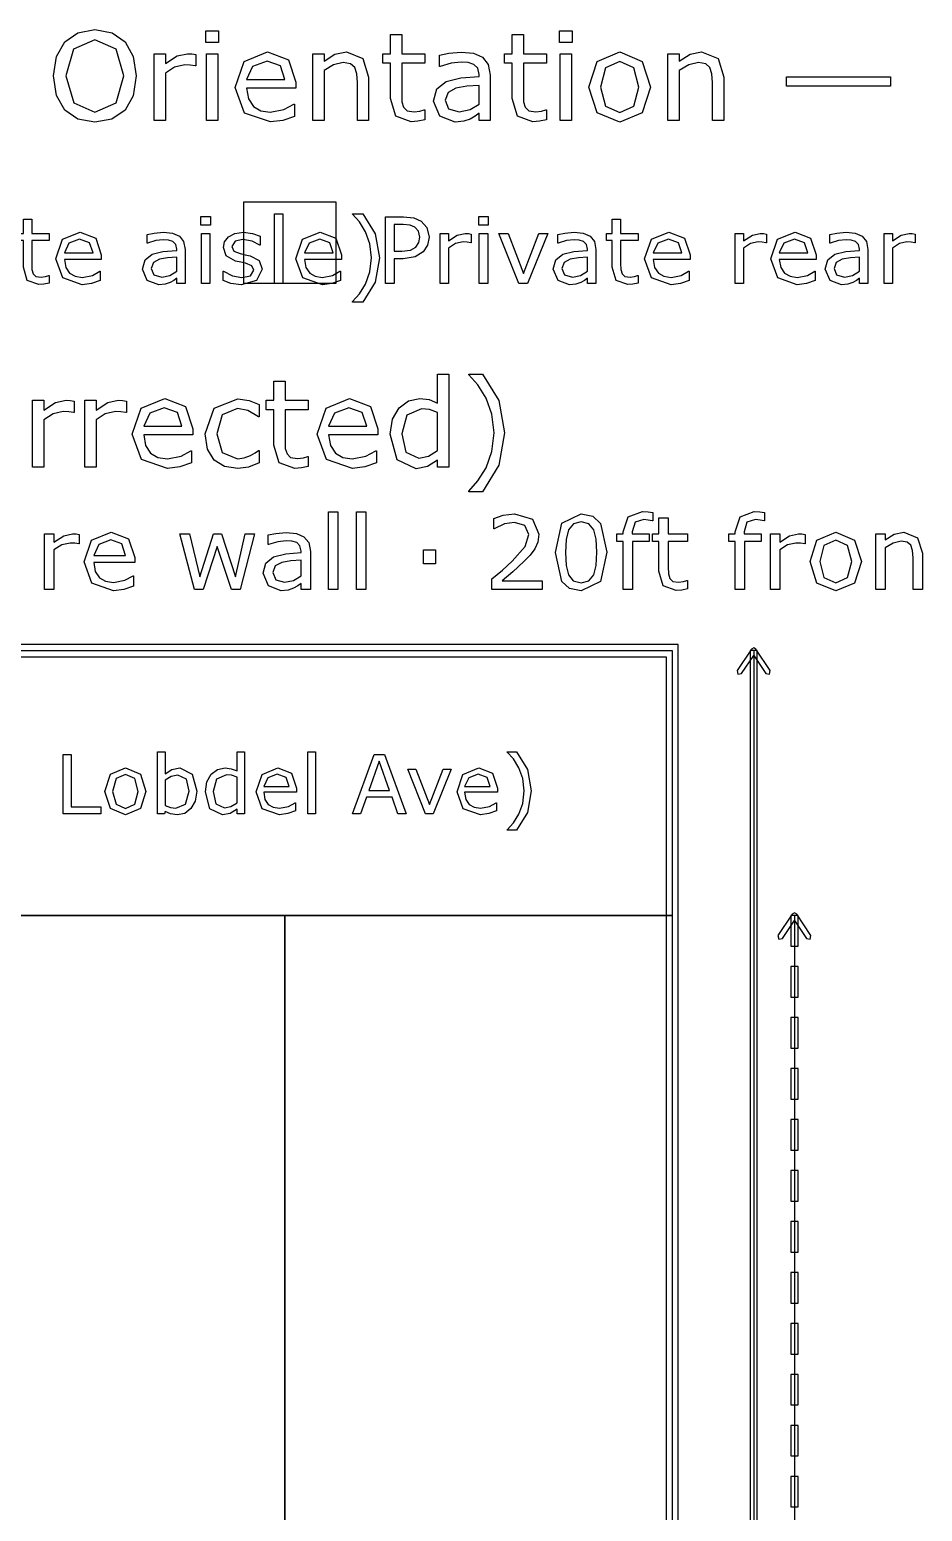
# Model space of a CAD drawing. Extents: x -17 to 192, y 167 to 459.
# Drawn here: x 47.36 to 70.52, y 420.57 to 459.03 of the extents above; entities that cross this region are included whole.
import ezdxf

# ---------------------------------------------------------------- set-up
doc = ezdxf.new("R2010")
doc.units = 0
doc.header["$MEASUREMENT"] = 0
doc.layers.add('Layer 1', color=7, linetype='Continuous')

msp = doc.modelspace()

# ---------------------------------------------------------------- linework, layer by layer
at = {"layer": 'Layer 1', "color": 7}
for points in [[(49.831263, 458.714122), (50.046753, 458.3343), (50.122717, 457.824255), (50.045202, 457.312658), (49.831263, 456.937488), (49.493298, 456.701844), (49.049915, 456.622779), (48.606532, 456.703394), (48.26857, 456.937488), (48.053078, 457.314209), (47.978664, 457.824255), (48.053078, 458.329649), (48.27012, 458.714122), (48.608083, 458.946665), (49.049915, 459.02728), (49.494849, 458.945115), (49.831263, 458.714122), (49.831263, 458.714122)], [(52.254367, 458.692417), (51.925705, 458.692417), (51.925705, 458.994724), (52.254367, 458.994724), (52.254367, 458.692417)], [(57.612173, 456.68634), (57.432339, 456.650683), (57.260256, 456.636732), (56.85718, 456.779358), (56.719205, 457.236694), (56.719205, 458.157567), (56.522319, 458.157567), (56.522319, 458.402513), (56.719205, 458.402513), (56.719205, 458.900156), (57.010659, 458.900156), (57.010659, 458.402513), (57.612173, 458.402513), (57.612173, 458.157567), (57.010659, 458.157567), (57.010659, 457.368469), (57.016851, 457.154529), (57.060258, 457.011902), (57.153278, 456.920435), (57.33621, 456.89253), (57.485038, 456.912683), (57.596661, 456.94834), (57.612165, 456.94834), (57.612173, 456.68634)], [(60.770117, 456.686341), (60.590282, 456.650684), (60.4182, 456.636733), (60.015124, 456.779359), (59.877149, 457.236695), (59.877149, 458.157567), (59.680262, 458.157567), (59.680262, 458.402513), (59.877149, 458.402513), (59.877149, 458.900156), (60.168603, 458.900156), (60.168603, 458.402513), (60.770117, 458.402513), (60.770117, 458.157567), (60.168603, 458.157567), (60.168603, 457.368469), (60.174794, 457.154529), (60.218202, 457.011902), (60.311219, 456.920435), (60.494154, 456.89253), (60.642982, 456.912683), (60.754602, 456.94834), (60.770106, 456.94834), (60.770117, 456.686341)], [(61.435191, 458.692417), (61.106529, 458.692417), (61.106529, 458.994724), (61.435191, 458.994724), (61.435191, 458.692417)], [(49.803358, 457.824255), (49.60182, 458.517235), (49.051466, 458.762181), (48.498011, 458.517235), (48.298026, 457.824255), (48.502662, 457.128174), (49.051466, 456.887879), (49.598719, 457.128174), (49.803358, 457.824255), (49.803358, 457.824255)], [(51.666808, 458.084703), (51.651303, 458.084703), (51.524179, 458.106407), (51.380002, 458.114159), (51.119555, 458.053698), (50.87771, 457.900219), (50.87771, 456.670838), (50.586253, 456.670838), (50.586253, 458.402513), (50.87771, 458.402513), (50.87771, 458.146715), (51.183116, 458.343602), (51.454416, 458.402513), (51.564488, 458.397862), (51.666808, 458.38391), (51.666808, 458.084703)], [(52.235764, 456.670838), (51.94431, 456.670838), (51.94431, 458.402513), (52.235764, 458.402513), (52.235764, 456.670838)], [(54.261994, 457.506445), (52.986106, 457.506445), (53.034165, 457.227393), (53.165938, 457.033606), (53.356625, 456.921985), (53.601571, 456.884778), (53.956586, 456.954541), (54.212385, 457.094067), (54.227889, 457.094067), (54.227889, 456.776258), (53.927135, 456.672388), (53.604675, 456.63053), (52.931848, 456.863074), (52.690001, 457.526599), (52.920995, 458.200975), (53.531811, 458.450572), (54.071312, 458.245934), (54.261997, 457.664574), (54.261994, 457.506445)], [(56.151799, 456.670838), (55.860345, 456.670838), (55.860345, 457.656823), (55.846402, 457.880065), (55.795231, 458.044396), (55.683612, 458.140514), (55.494475, 458.17307), (55.244877, 458.114159), (54.995283, 457.963781), (54.995283, 456.670838), (54.703826, 456.670838), (54.703826, 458.402513), (54.995283, 458.402513), (54.995283, 458.210277), (55.277434, 458.38701), (55.576641, 458.450572), (56.004522, 458.28159), (56.151799, 457.794799), (56.151799, 456.670838)], [(59.309743, 456.670838), (59.019837, 456.670838), (59.019837, 456.855323), (58.914419, 456.780909), (58.787295, 456.706495), (58.619861, 456.647584), (58.39817, 456.622779), (58.001295, 456.777808), (57.838516, 457.173132), (57.922233, 457.490942), (58.164077, 457.683178), (58.543897, 457.777746), (59.019837, 457.814953), (59.019837, 457.859911), (58.984181, 458.024242), (58.884963, 458.126561), (58.736135, 458.17462), (58.55475, 458.187023), (58.298951, 458.156017), (58.007497, 458.0692), (57.991993, 458.0692), (57.991993, 458.365306), (58.238489, 458.416466), (58.556298, 458.444371), (58.874107, 458.413365), (59.109752, 458.311046), (59.25858, 458.126561), (59.30974, 457.845959), (59.309743, 456.670838)], [(61.416588, 456.670838), (61.125131, 456.670838), (61.125131, 458.402513), (61.416588, 458.402513), (61.416588, 456.670838)], [(63.469173, 457.5359), (63.252133, 456.867725), (62.670772, 456.622779), (62.086314, 456.867725), (61.870822, 457.5359), (62.086314, 458.204076), (62.670772, 458.450572), (63.252133, 458.204076), (63.469173, 457.5359), (63.469173, 457.5359)], [(65.368278, 456.670838), (65.076824, 456.670838), (65.076824, 457.656823), (65.062881, 457.880065), (65.011713, 458.044396), (64.900091, 458.140514), (64.710956, 458.17307), (64.461359, 458.114159), (64.211762, 457.963781), (64.211762, 456.670838), (63.920308, 456.670838), (63.920308, 458.402513), (64.211762, 458.402513), (64.211762, 458.210277), (64.493916, 458.38701), (64.793122, 458.450572), (65.221001, 458.28159), (65.368278, 457.794799), (65.368278, 456.670838)], [(53.978292, 457.729687), (53.862019, 458.084703), (53.516304, 458.210277), (53.142684, 458.072301), (52.986106, 457.729687), (53.978292, 457.729687)], [(63.168416, 457.5359), (63.03664, 458.035094), (62.670772, 458.199425), (62.301804, 458.035094), (62.171578, 457.5359), (62.303354, 457.041358), (62.670772, 456.873926), (63.03509, 457.039807), (63.168416, 457.5359), (63.168416, 457.5359)], [(69.696692, 457.557604), (66.996085, 457.557604), (66.996085, 457.805651), (69.696692, 457.805651), (69.696692, 457.557604)], [(59.019837, 457.097168), (59.019837, 457.579309), (58.705128, 457.556054), (58.419873, 457.511096), (58.216788, 457.399475), (58.139273, 457.193286), (58.229189, 456.968494), (58.50359, 456.89408), (58.784194, 456.952991), (59.019837, 457.097168), (59.019837, 457.097168)], [(52.9166, 454.554174), (55.297847, 454.554174), (55.297847, 452.43751), (52.9166, 452.43751), (52.9166, 454.554174)], [(52.047016, 453.953695), (51.80052, 453.953695), (51.80052, 454.180425), (52.047016, 454.180425), (52.047016, 453.953695)], [(53.927132, 452.43751), (53.708539, 452.43751), (53.708539, 454.2467), (53.927132, 454.2467), (53.927132, 452.43751)], [(56.433953, 453.102585), (56.320005, 452.473554), (56.000259, 451.95847), (55.733996, 451.95847), (55.733996, 451.970098), (55.913055, 452.166598), (56.072348, 452.424721), (56.186293, 452.738655), (56.229314, 453.102586), (56.186293, 453.465354), (56.072348, 453.780451), (55.913055, 454.038574), (55.733996, 454.235074), (55.733996, 454.246702), (56.000259, 454.246702), (56.320005, 453.731618), (56.433953, 453.102587), (56.433953, 453.102585)], [(57.72121, 453.645574), (57.680515, 453.431634), (57.568895, 453.261877), (57.357279, 453.127002), (57.049159, 453.082819), (56.81894, 453.082819), (56.81894, 452.43751), (56.588724, 452.43751), (56.588724, 454.168797), (57.058462, 454.168797), (57.322399, 454.142055), (57.514246, 454.060665), (57.666563, 453.895559), (57.72121, 453.645574), (57.72121, 453.645574)], [(59.258324, 453.953695), (59.011828, 453.953695), (59.011828, 454.180425), (59.258324, 454.180425), (59.258324, 453.953695)], [(47.862393, 452.449137), (47.727519, 452.422395), (47.598455, 452.41193), (47.296148, 452.5189), (47.192667, 452.861902), (47.192667, 453.552557), (47.045003, 453.552557), (47.045003, 453.736266), (47.192667, 453.736266), (47.192667, 454.109499), (47.411257, 454.109499), (47.411257, 453.736266), (47.862393, 453.736266), (47.862393, 453.552557), (47.411257, 453.552557), (47.411257, 452.960733), (47.415914, 452.800278), (47.448471, 452.693308), (47.518234, 452.624708), (47.655433, 452.60378), (47.767055, 452.618895), (47.850772, 452.645638), (47.862387, 452.645638), (47.862393, 452.449137)], [(49.213473, 453.064215), (48.256555, 453.064215), (48.292599, 452.854926), (48.391429, 452.709586), (48.534444, 452.62587), (48.718155, 452.597965), (48.984415, 452.650287), (49.176264, 452.754932), (49.187879, 452.754932), (49.187879, 452.516575), (48.962312, 452.438673), (48.720464, 452.407279), (48.215846, 452.581687), (48.034462, 453.07933), (48.207708, 453.585113), (48.665817, 453.772311), (49.070444, 453.618832), (49.213459, 453.182813), (49.213473, 453.064215)], [(55.446805, 453.064215), (54.489887, 453.064215), (54.525931, 452.854926), (54.624761, 452.709586), (54.767776, 452.62587), (54.951487, 452.597965), (55.21775, 452.650287), (55.409596, 452.754932), (55.421211, 452.754932), (55.421211, 452.516575), (55.195644, 452.438673), (54.953799, 452.407279), (54.449179, 452.581687), (54.267794, 453.07933), (54.44104, 453.585113), (54.89915, 453.772311), (55.303776, 453.618832), (55.446791, 453.182813), (55.446805, 453.064215)], [(57.481691, 453.639761), (57.450296, 453.795566), (57.354953, 453.903699), (57.227054, 453.954858), (57.046833, 453.971135), (56.81894, 453.971135), (56.81894, 453.279318), (57.013115, 453.279318), (57.239844, 453.303736), (57.381697, 453.383964), (57.458437, 453.501398), (57.481694, 453.639762), (57.481691, 453.639761)], [(63.144127, 452.449137), (63.009253, 452.422395), (62.88019, 452.41193), (62.577885, 452.5189), (62.474402, 452.861902), (62.474402, 453.552557), (62.326738, 453.552557), (62.326738, 453.736266), (62.474402, 453.736266), (62.474402, 454.109499), (62.692995, 454.109499), (62.692995, 453.736266), (63.144127, 453.736266), (63.144127, 453.552557), (62.692995, 453.552557), (62.692995, 452.960733), (62.697651, 452.800278), (62.730208, 452.693308), (62.799971, 452.624708), (62.937173, 452.60378), (63.048793, 452.618895), (63.132509, 452.645638), (63.144125, 452.645638), (63.144127, 452.449137)], [(64.495207, 453.064215), (63.53829, 453.064215), (63.574334, 452.854926), (63.673166, 452.709586), (63.816179, 452.62587), (63.999889, 452.597965), (64.266152, 452.650287), (64.457999, 452.754932), (64.469614, 452.754932), (64.469614, 452.516575), (64.244046, 452.438673), (64.002202, 452.407279), (63.497581, 452.581687), (63.316196, 453.07933), (63.489443, 453.585113), (63.947552, 453.772311), (64.352179, 453.618832), (64.495194, 453.182813), (64.495207, 453.064215)], [(67.767096, 453.064215), (66.810179, 453.064215), (66.846223, 452.854926), (66.945055, 452.709586), (67.088068, 452.62587), (67.271778, 452.597965), (67.538041, 452.650287), (67.729888, 452.754932), (67.741503, 452.754932), (67.741503, 452.516575), (67.515935, 452.438673), (67.274091, 452.407279), (66.76947, 452.581687), (66.588085, 453.07933), (66.761331, 453.585113), (67.219444, 453.772311), (67.624068, 453.618832), (67.767083, 453.182813), (67.767096, 453.064215)], [(49.000695, 453.231647), (48.913491, 453.497909), (48.654205, 453.592089), (48.373988, 453.488607), (48.256555, 453.231647), (49.000695, 453.231647)], [(51.391242, 452.43751), (51.173816, 452.43751), (51.173816, 452.575873), (51.09475, 452.520063), (50.999408, 452.464252), (50.873834, 452.420069), (50.707565, 452.401466), (50.409909, 452.517738), (50.287822, 452.814231), (50.350611, 453.052588), (50.531993, 453.196766), (50.816859, 453.267691), (51.173816, 453.295597), (51.173816, 453.329315), (51.147072, 453.452564), (51.072658, 453.529303), (50.961038, 453.565347), (50.825, 453.57465), (50.633151, 453.551396), (50.41456, 453.486283), (50.402919, 453.486283), (50.402919, 453.708363), (50.587791, 453.746732), (50.826148, 453.767661), (51.064506, 453.744407), (51.241239, 453.667667), (51.352859, 453.529304), (51.391229, 453.318852), (51.391242, 452.43751)], [(52.033062, 452.43751), (51.814472, 452.43751), (51.814472, 453.736266), (52.033062, 453.736266), (52.033062, 452.43751)], [(53.393445, 452.811905), (53.245778, 452.520063), (52.844641, 452.406117), (52.57954, 452.439835), (52.378391, 452.515412), (52.378391, 452.760746), (52.390006, 452.760746), (52.620222, 452.636335), (52.863231, 452.590989), (53.088799, 452.637497), (53.17019, 452.784), (53.126004, 452.900272), (52.956248, 452.967709), (52.834164, 452.992128), (52.698126, 453.022359), (52.455117, 453.154909), (52.38419, 453.371174), (52.416747, 453.522328), (52.517903, 453.649064), (52.68301, 453.735105), (52.908578, 453.767661), (53.143446, 453.738593), (53.342272, 453.669993), (53.342272, 453.436286), (53.330657, 453.436286), (53.127182, 453.539768), (52.892311, 453.582789), (52.689998, 453.53628), (52.607445, 453.400242), (52.657444, 453.279319), (52.815572, 453.213044), (52.950448, 453.185139), (53.076022, 453.159559), (53.31089, 453.039799), (53.393445, 452.811907), (53.393445, 452.811905)], [(55.234027, 453.231647), (55.146823, 453.497909), (54.887537, 453.592089), (54.607322, 453.488607), (54.489887, 453.231647), (55.234027, 453.231647)], [(58.817653, 453.49791), (58.806038, 453.49791), (58.710695, 453.514187), (58.60256, 453.52), (58.407224, 453.474654), (58.225842, 453.359545), (58.225842, 452.43751), (58.007248, 452.43751), (58.007248, 453.736266), (58.225842, 453.736266), (58.225842, 453.544418), (58.454896, 453.692083), (58.658371, 453.736266), (58.740924, 453.732779), (58.817663, 453.722315), (58.817653, 453.49791)], [(59.244372, 452.43751), (59.025779, 452.43751), (59.025779, 453.736266), (59.244372, 453.736266), (59.244372, 452.43751)], [(60.800089, 453.736266), (60.274539, 452.43751), (60.054785, 452.43751), (59.532725, 453.736266), (59.769919, 453.736266), (60.17222, 452.70261), (60.571034, 453.736266), (60.800089, 453.736266)], [(62.048846, 452.43751), (61.83142, 452.43751), (61.83142, 452.575873), (61.752355, 452.520063), (61.657012, 452.464252), (61.531438, 452.420069), (61.365169, 452.401466), (61.067513, 452.517738), (60.945427, 452.814231), (61.008215, 453.052588), (61.1896, 453.196766), (61.474466, 453.267691), (61.83142, 453.295597), (61.83142, 453.329315), (61.804676, 453.452564), (61.730262, 453.529303), (61.618642, 453.565347), (61.482604, 453.57465), (61.290755, 453.551396), (61.072165, 453.486283), (61.060549, 453.486283), (61.060549, 453.708363), (61.245421, 453.746732), (61.483779, 453.767661), (61.722137, 453.744407), (61.89887, 453.667667), (62.010492, 453.529304), (62.04886, 453.318852), (62.048846, 452.43751)], [(64.28243, 453.231647), (64.195226, 453.497909), (63.93594, 453.592089), (63.655725, 453.488607), (63.53829, 453.231647), (64.28243, 453.231647)], [(66.474153, 453.497909), (66.462538, 453.497909), (66.367193, 453.514186), (66.25906, 453.519999), (66.063724, 453.474653), (65.882339, 453.359544), (65.882339, 452.43751), (65.663749, 452.43751), (65.663749, 453.736266), (65.882339, 453.736266), (65.882339, 453.544418), (66.111397, 453.692083), (66.314871, 453.736266), (66.397424, 453.732779), (66.474164, 453.722315), (66.474153, 453.497909)], [(67.554318, 453.231647), (67.467115, 453.497909), (67.207828, 453.592089), (66.927614, 453.488607), (66.810179, 453.231647), (67.554318, 453.231647)], [(69.107709, 452.43751), (68.890283, 452.43751), (68.890283, 452.575873), (68.811217, 452.520063), (68.715875, 452.464252), (68.590301, 452.420069), (68.424032, 452.401466), (68.126376, 452.517738), (68.004289, 452.814231), (68.067078, 453.052588), (68.248463, 453.196766), (68.533328, 453.267691), (68.890283, 453.295597), (68.890283, 453.329315), (68.863539, 453.452564), (68.789125, 453.529303), (68.677505, 453.565347), (68.541467, 453.57465), (68.349618, 453.551396), (68.131027, 453.486283), (68.119412, 453.486283), (68.119412, 453.708363), (68.304284, 453.746732), (68.542642, 453.767661), (68.780999, 453.744407), (68.957733, 453.667667), (69.069352, 453.529304), (69.107722, 453.318852), (69.107709, 452.43751)], [(70.339028, 453.497909), (70.327413, 453.497909), (70.23207, 453.514186), (70.123935, 453.519999), (69.928599, 453.474653), (69.747217, 453.359544), (69.747217, 452.43751), (69.528624, 452.43751), (69.528624, 453.736266), (69.747217, 453.736266), (69.747217, 453.544418), (69.976272, 453.692083), (70.179746, 453.736266), (70.262299, 453.732779), (70.339039, 453.722315), (70.339028, 453.497909)], [(51.173816, 452.757257), (51.173816, 453.118863), (50.937784, 453.101422), (50.723842, 453.067703), (50.571527, 452.983987), (50.51339, 452.829346), (50.580827, 452.660751), (50.78663, 452.604941), (50.997082, 452.649124), (51.173816, 452.757257), (51.173816, 452.757257)], [(61.83142, 452.757257), (61.83142, 453.118863), (61.595388, 453.101422), (61.381446, 453.067703), (61.229131, 452.983987), (61.170994, 452.829346), (61.238434, 452.660751), (61.444234, 452.604941), (61.654686, 452.649124), (61.83142, 452.757257), (61.83142, 452.757257)], [(68.890283, 452.757257), (68.890283, 453.118863), (68.654251, 453.101422), (68.440309, 453.067703), (68.287994, 452.983987), (68.229857, 452.829346), (68.297297, 452.660751), (68.503097, 452.604941), (68.713549, 452.649124), (68.890283, 452.757257), (68.890283, 452.757257)], [(58.234615, 447.675016), (57.943161, 447.675016), (57.943161, 447.8564), (57.68116, 447.687418), (57.385055, 447.626957), (56.892063, 447.865702), (56.710678, 448.527676), (56.772691, 448.9199), (56.943223, 449.212905), (57.188168, 449.392739), (57.479622, 449.45475), (57.72147, 449.425294), (57.943161, 449.336928), (57.943161, 450.087269), (58.234615, 450.087269), (58.234615, 447.675016)], [(59.682588, 448.561783), (59.530659, 447.723075), (59.104329, 447.036296), (58.749311, 447.036296), (58.749311, 447.051798), (58.988058, 447.313797), (59.200446, 447.657962), (59.352375, 448.076541), (59.409737, 448.561782), (59.352375, 449.045473), (59.200446, 449.465601), (58.988058, 449.809766), (58.749311, 450.071765), (58.749311, 450.087267), (59.104329, 450.087267), (59.530659, 449.400488), (59.682588, 448.561781), (59.682588, 448.561783)], [(54.58678, 447.690518), (54.406946, 447.654861), (54.234864, 447.64091), (53.831787, 447.783536), (53.693813, 448.240872), (53.693813, 449.161745), (53.496926, 449.161745), (53.496926, 449.406691), (53.693813, 449.406691), (53.693813, 449.904334), (53.985267, 449.904334), (53.985267, 449.406691), (54.58678, 449.406691), (54.58678, 449.161745), (53.985267, 449.161745), (53.985267, 448.372647), (53.991458, 448.158707), (54.034865, 448.01608), (54.127882, 447.924613), (54.310817, 447.896708), (54.459645, 447.916861), (54.571268, 447.952518), (54.586772, 447.952518), (54.58678, 447.690518)], [(48.51274, 449.08888), (48.497236, 449.08888), (48.370114, 449.110584), (48.225935, 449.118336), (47.965487, 449.057875), (47.723643, 448.904396), (47.723643, 447.675016), (47.432186, 447.675016), (47.432186, 449.406691), (47.723643, 449.406691), (47.723643, 449.150893), (48.029048, 449.34778), (48.300349, 449.406691), (48.410421, 449.40204), (48.51274, 449.388088), (48.51274, 449.08888)], [(49.867694, 449.08888), (49.852189, 449.08888), (49.725065, 449.110584), (49.580888, 449.118336), (49.320438, 449.057875), (49.078593, 448.904396), (49.078593, 447.675016), (48.787139, 447.675016), (48.787139, 449.406691), (49.078593, 449.406691), (49.078593, 449.150893), (49.384002, 449.34778), (49.655302, 449.406691), (49.765371, 449.40204), (49.867691, 449.388088), (49.867694, 449.08888)], [(51.591619, 448.510622), (50.315728, 448.510622), (50.363787, 448.23157), (50.495562, 448.037783), (50.686247, 447.926162), (50.931193, 447.888955), (51.28621, 447.958718), (51.542009, 448.098244), (51.557514, 448.098244), (51.557514, 447.780435), (51.256757, 447.676565), (50.934297, 447.634707), (50.26147, 447.867251), (50.019625, 448.530776), (50.250619, 449.205152), (50.861433, 449.454749), (51.400934, 449.250111), (51.591621, 448.668751), (51.591619, 448.510622)], [(51.307914, 448.733864), (51.191643, 449.08888), (50.845928, 449.214454), (50.472308, 449.076478), (50.315728, 448.733864), (51.307914, 448.733864)], [(53.31399, 447.783535), (53.036488, 447.675016), (52.758988, 447.636259), (52.414824, 447.690519), (52.146621, 447.85795), (51.971438, 448.140103), (51.909428, 448.538528), (52.141972, 449.205153), (52.758988, 449.446999), (53.050442, 449.405141), (53.31399, 449.302822), (53.31399, 448.978811), (53.298486, 448.978811), (53.022534, 449.138491), (52.746582, 449.194301), (52.354358, 449.02687), (52.211732, 448.538528), (52.351258, 448.056388), (52.746582, 447.888956), (52.926416, 447.91221), (53.090746, 447.972672), (53.210118, 448.040885), (53.298486, 448.104447), (53.31399, 448.104447), (53.31399, 447.783535)], [(56.388217, 448.510622), (55.112329, 448.510622), (55.160388, 448.23157), (55.292164, 448.037783), (55.482849, 447.926162), (55.727794, 447.888955), (56.082812, 447.958718), (56.338608, 448.098244), (56.354113, 448.098244), (56.354113, 447.780435), (56.053356, 447.676565), (55.730895, 447.634707), (55.058069, 447.867251), (54.816224, 448.530776), (55.047215, 449.205152), (55.658032, 449.454749), (56.197532, 449.250111), (56.388217, 448.668751), (56.388217, 448.510622)], [(56.104516, 448.733864), (55.988242, 449.08888), (55.642527, 449.214454), (55.268907, 449.076478), (55.112329, 448.733864), (56.104516, 448.733864)], [(57.943161, 448.101346), (57.943161, 449.095083), (57.73232, 449.167946), (57.529232, 449.1881), (57.147862, 449.017568), (57.011435, 448.533877), (57.116855, 448.064138), (57.454818, 447.904459), (57.705965, 447.958719), (57.943161, 448.101345), (57.943161, 448.101346)], [(55.354433, 444.50002), (55.111554, 444.50002), (55.111554, 446.510231), (55.354433, 446.510231), (55.354433, 444.50002)], [(56.080486, 444.50002), (55.837607, 444.50002), (55.837607, 446.510231), (56.080486, 446.510231), (56.080486, 444.50002)], [(60.655137, 444.50002), (59.352891, 444.50002), (59.352891, 444.770029), (59.624192, 445.002573), (59.878699, 445.233825), (60.218472, 445.614938), (60.310197, 445.92112), (60.210719, 446.154956), (59.935542, 446.240222), (59.681037, 446.19888), (59.41361, 446.072274), (59.400699, 446.072274), (59.400699, 446.343574), (59.644869, 446.426256), (59.942006, 446.463722), (60.405802, 446.32032), (60.573751, 445.934039), (60.54533, 445.728626), (60.463939, 445.54905), (60.345083, 445.391437), (60.181009, 445.219614), (59.895498, 444.956064), (59.620321, 444.720936), (60.655142, 444.720936), (60.655137, 444.50002)], [(62.334617, 445.462492), (62.171838, 444.701558), (61.669283, 444.459971), (61.369561, 444.521337), (61.162856, 444.705434), (61.003952, 445.459909), (61.165441, 446.216967), (61.669283, 446.46243), (61.968684, 446.400095), (62.17442, 446.213091), (62.334617, 445.462492), (62.334617, 445.462492)], [(63.524465, 446.275103), (63.511554, 446.275103), (63.406908, 446.298357), (63.29322, 446.311277), (63.065842, 446.241514), (62.99608, 445.992175), (62.99608, 445.943083), (63.434039, 445.943083), (63.434039, 445.738961), (63.003827, 445.738961), (63.003827, 444.50002), (62.760948, 444.50002), (62.760948, 445.738961), (62.596874, 445.738961), (62.596874, 445.943083), (62.760948, 445.943083), (62.760948, 445.990883), (62.888847, 446.384915), (63.258332, 446.52315), (63.404318, 446.515397), (63.524465, 446.497311), (63.524465, 446.275103)], [(66.427385, 446.275103), (66.414474, 446.275103), (66.309831, 446.298357), (66.196142, 446.311277), (65.968765, 446.241514), (65.899003, 445.992175), (65.899003, 445.943083), (66.336961, 445.943083), (66.336961, 445.738961), (65.906755, 445.738961), (65.906755, 444.50002), (65.663876, 444.50002), (65.663876, 445.738961), (65.499802, 445.738961), (65.499802, 445.943083), (65.663876, 445.943083), (65.663876, 445.990883), (65.791775, 446.384915), (66.16126, 446.52315), (66.307246, 446.515397), (66.427393, 446.497311), (66.427385, 446.275103)], [(61.994845, 444.875965), (62.055567, 445.121428), (62.072368, 445.462492), (62.055567, 445.803556), (61.993554, 446.049019), (61.86953, 446.19888), (61.669283, 446.249265), (61.467748, 446.19888), (61.342431, 446.046435), (61.281712, 445.797097), (61.266207, 445.459909), (61.280415, 445.12272), (61.341134, 444.879841), (61.461282, 444.726104), (61.669278, 444.673136), (61.870816, 444.72352), (61.99484, 444.875965), (61.994845, 444.875965)], [(64.427511, 444.512939), (64.277648, 444.483225), (64.134247, 444.471597), (63.798351, 444.590452), (63.683371, 444.971566), (63.683371, 445.73896), (63.519298, 445.73896), (63.519298, 445.943081), (63.683371, 445.943081), (63.683371, 446.357784), (63.926251, 446.357784), (63.926251, 445.943081), (64.427511, 445.943081), (64.427511, 445.73896), (63.926251, 445.73896), (63.926251, 445.081378), (63.93141, 444.903094), (63.967584, 444.784239), (64.045099, 444.708016), (64.197543, 444.684762), (64.321567, 444.701558), (64.414583, 444.731271), (64.427495, 444.731271), (64.427511, 444.512939)], [(48.645548, 445.678241), (48.632636, 445.678241), (48.5267, 445.696328), (48.406553, 445.702787), (48.189512, 445.652402), (47.987974, 445.524503), (47.987974, 444.50002), (47.745095, 444.50002), (47.745095, 445.943083), (47.987974, 445.943083), (47.987974, 445.729918), (48.242479, 445.89399), (48.468566, 445.943083), (48.560291, 445.939207), (48.645556, 445.927578), (48.645548, 445.678241)], [(50.082151, 445.196359), (49.018909, 445.196359), (49.058959, 444.963815), (49.168771, 444.802327), (49.327677, 444.709309), (49.531798, 444.678303), (49.827646, 444.736439), (50.04081, 444.852711), (50.053722, 444.852711), (50.053722, 444.58787), (49.80309, 444.501312), (49.534375, 444.46643), (48.973686, 444.660217), (48.772148, 445.213154), (48.964643, 445.775134), (49.473653, 445.983132), (49.923238, 445.8126), (50.082143, 445.328134), (50.082151, 445.196359)], [(49.845731, 445.382394), (49.748838, 445.678241), (49.460744, 445.782886), (49.149393, 445.667906), (49.018909, 445.382394), (49.845731, 445.382394)], [(53.195653, 445.943083), (52.819707, 444.50002), (52.594915, 444.50002), (52.224136, 445.612354), (51.855942, 444.50002), (51.632441, 444.50002), (51.252622, 445.943083), (51.505836, 445.943083), (51.770678, 444.825581), (52.131119, 445.943083), (52.331366, 445.943083), (52.700851, 444.825581), (52.951483, 445.943083), (53.195653, 445.943083)], [(54.641298, 444.50002), (54.399712, 444.50002), (54.399712, 444.653757), (54.311863, 444.591746), (54.205926, 444.529734), (54.066398, 444.480641), (53.881656, 444.45997), (53.550927, 444.58916), (53.415278, 444.918597), (53.485041, 445.183439), (53.686579, 445.343635), (54.003097, 445.422442), (54.399712, 445.453448), (54.399712, 445.490913), (54.369997, 445.627855), (54.287315, 445.713121), (54.163291, 445.753171), (54.012138, 445.763505), (53.798974, 445.737666), (53.556094, 445.665319), (53.543183, 445.665319), (53.543183, 445.912074), (53.748597, 445.954707), (54.013439, 445.977961), (54.278279, 445.952122), (54.47465, 445.866856), (54.598673, 445.713119), (54.641305, 445.479283), (54.641298, 444.50002)], [(67.481585, 445.678241), (67.468665, 445.678241), (67.362729, 445.696328), (67.242581, 445.702787), (67.025541, 445.652402), (66.824003, 445.524503), (66.824003, 444.50002), (66.581124, 444.50002), (66.581124, 445.943083), (66.824003, 445.943083), (66.824003, 445.729918), (67.078508, 445.89399), (67.304592, 445.943083), (67.396317, 445.939207), (67.481585, 445.927578), (67.481585, 445.678241)], [(68.940149, 445.220905), (68.759282, 444.664092), (68.274815, 444.459971), (67.787765, 444.664092), (67.60819, 445.220905), (67.787765, 445.777718), (68.274815, 445.983132), (68.759282, 445.777718), (68.940149, 445.220905), (68.940149, 445.220905)], [(68.68952, 445.220905), (68.579707, 445.6369), (68.274815, 445.773842), (67.967343, 445.6369), (67.858822, 445.220905), (67.968634, 444.808786), (68.274815, 444.66926), (68.578416, 444.807494), (68.68952, 445.220905), (68.68952, 445.220905)], [(70.522739, 444.50002), (70.279859, 444.50002), (70.279859, 445.321674), (70.268244, 445.507709), (70.225612, 445.644652), (70.132595, 445.72475), (69.974983, 445.75188), (69.766984, 445.702787), (69.558987, 445.577472), (69.558987, 444.50002), (69.316108, 444.50002), (69.316108, 445.943083), (69.558987, 445.943083), (69.558987, 445.782886), (69.794114, 445.930163), (70.043454, 445.983132), (70.40002, 445.842314), (70.522752, 445.436654), (70.522739, 444.50002)], [(57.887866, 445.160186), (57.5791, 445.160186), (57.5791, 445.525796), (57.887866, 445.525796), (57.887866, 445.160186)], [(54.399712, 444.855295), (54.399712, 445.257079), (54.137455, 445.237701), (53.899743, 445.200235), (53.730502, 445.107218), (53.665907, 444.935394), (53.740837, 444.748067), (53.969505, 444.686055), (54.203341, 444.735148), (54.399712, 444.855295), (54.399712, 444.855295)], [(4.762494, 442.912522), (64.029086, 442.912522), (64.029086, 436.033364), (4.762494, 436.033364), (4.762494, 442.912522)], [(66.087872, 442.951279), (65.717353, 442.395242), (65.736985, 442.299124), (65.833103, 442.318245), (66.14575, 442.786949), (66.458392, 442.318244), (66.55451, 442.299122), (66.574142, 442.39524), (66.203622, 442.951278), (66.145745, 442.982334), (66.087867, 442.951278), (66.087872, 442.951279)], [(66.14575, 442.912522), (66.14575, 323.585589)], [(49.202619, 438.679194), (48.229036, 438.679194), (48.229036, 440.218116), (48.433675, 440.218116), (48.433675, 438.861095), (49.202619, 438.861095), (49.202619, 438.679194)], [(51.692388, 439.265205), (51.651047, 439.004756), (51.541491, 438.810453), (51.380262, 438.687463), (51.186992, 438.647156), (51.015426, 438.670926), (50.870733, 438.732937), (50.858329, 438.679194), (50.676429, 438.679194), (50.676429, 440.287363), (50.870733, 440.287363), (50.870733, 439.712721), (51.044366, 439.822275), (51.251071, 439.865683), (51.573532, 439.708587), (51.692388, 439.265204), (51.692388, 439.265205)], [(52.931586, 438.679194), (52.737284, 438.679194), (52.737284, 438.800117), (52.562617, 438.687462), (52.365214, 438.647155), (52.036552, 438.806318), (51.91563, 439.247634), (51.956971, 439.509117), (52.070657, 439.704453), (52.233955, 439.824342), (52.428259, 439.865683), (52.589488, 439.846046), (52.737284, 439.787135), (52.737284, 440.287362), (52.931586, 440.287362), (52.931586, 438.679194)], [(54.771266, 438.679194), (54.576962, 438.679194), (54.576962, 440.287363), (54.771266, 440.287363), (54.771266, 438.679194)], [(57.12874, 438.679194), (56.910666, 438.679194), (56.759771, 439.108108), (56.094181, 439.108108), (55.943284, 438.679194), (55.735547, 438.679194), (56.295716, 440.218116), (56.568568, 440.218116), (57.12874, 438.679194)], [(56.696726, 439.283807), (56.426976, 440.039316), (56.156191, 439.283807), (56.696726, 439.283807)], [(60.372983, 439.270372), (60.271698, 438.711233), (59.987477, 438.253381), (59.7508, 438.253381), (59.7508, 438.263715), (59.909963, 438.438381), (60.051557, 438.667824), (60.152842, 438.946877), (60.191082, 439.270371), (60.152842, 439.592831), (60.051557, 439.872917), (59.909963, 440.10236), (59.7508, 440.277027), (59.7508, 440.287361), (59.987477, 440.287361), (60.271698, 439.829509), (60.372983, 439.27037), (60.372983, 439.270372)], [(50.375672, 439.255902), (50.230979, 438.810452), (49.843408, 438.647155), (49.453767, 438.810452), (49.310106, 439.255902), (49.453767, 439.701352), (49.843408, 439.865683), (50.230979, 439.701352), (50.375672, 439.255902), (50.375672, 439.255902)], [(50.175168, 439.255902), (50.087319, 439.588698), (49.843408, 439.698252), (49.597427, 439.588698), (49.51061, 439.255902), (49.598459, 438.926207), (49.843408, 438.814586), (50.086284, 438.925174), (50.175168, 439.255902), (50.175168, 439.255902)], [(51.491881, 439.260038), (51.423669, 439.573196), (51.203528, 439.680683), (51.031962, 439.643476), (50.870733, 439.549425), (50.870733, 438.887968), (51.012325, 438.836291), (51.147717, 438.821821), (51.399899, 438.927241), (51.491881, 439.260037), (51.491881, 439.260038)], [(52.737284, 438.963414), (52.737284, 439.625905), (52.596724, 439.674481), (52.461332, 439.687916), (52.207084, 439.574229), (52.116133, 439.251768), (52.186412, 438.938609), (52.411723, 438.832156), (52.579153, 438.868329), (52.737284, 438.963414), (52.737284, 438.963414)], [(54.28034, 439.236265), (53.429745, 439.236265), (53.461787, 439.05023), (53.549636, 438.92104), (53.67676, 438.846626), (53.840056, 438.821821), (54.076736, 438.86833), (54.247267, 438.961347), (54.257612, 438.961347), (54.257612, 438.749474), (54.057109, 438.680227), (53.842135, 438.652322), (53.393582, 438.807351), (53.232353, 439.249701), (53.386349, 439.699286), (53.793558, 439.865683), (54.153227, 439.729258), (54.280351, 439.341685), (54.28034, 439.236265)], [(54.091203, 439.385093), (54.013688, 439.621771), (53.783213, 439.705487), (53.534131, 439.613503), (53.429745, 439.385093), (54.091203, 439.385093)], [(58.293527, 439.833644), (57.826371, 438.679194), (57.631035, 438.679194), (57.16698, 439.833644), (57.377821, 439.833644), (57.735421, 438.914838), (58.08992, 439.833644), (58.293527, 439.833644)], [(59.495517, 439.236265), (58.644925, 439.236265), (58.676963, 439.05023), (58.764816, 438.92104), (58.891937, 438.846626), (59.055235, 438.821821), (59.291913, 438.86833), (59.462444, 438.961347), (59.472789, 438.961347), (59.472789, 438.749474), (59.272283, 438.680227), (59.057309, 438.652322), (58.608759, 438.807351), (58.44753, 439.249701), (58.601526, 439.699286), (59.008735, 439.865683), (59.368404, 439.729258), (59.495525, 439.341685), (59.495517, 439.236265)], [(59.306383, 439.385093), (59.228868, 439.621771), (58.998392, 439.705487), (58.749311, 439.613503), (58.644925, 439.385093), (59.306383, 439.385093)], [(67.146204, 436.072121), (66.775685, 435.516084), (66.795317, 435.419966), (66.891435, 435.439087), (67.204082, 435.907791), (67.516724, 435.439086), (67.612842, 435.419964), (67.632474, 435.516082), (67.261954, 436.07212), (67.204077, 436.103176), (67.146199, 436.07212), (67.146204, 436.072121)], [(47.095774, 436.033364), (53.974932, 436.033364), (53.974932, 375.179274), (47.095774, 375.179274), (47.095774, 436.033364)], [(53.974932, 436.033364), (64.029086, 436.033364), (64.029086, 375.179274), (53.974932, 375.179274), (53.974932, 436.033364)], [(67.111581, 436.033364), (67.111581, 435.239615), (67.296583, 435.239615), (67.296583, 436.033364), (67.111581, 436.033364)], [(67.204082, 436.033364), (67.204082, 375.179274)], [(67.111581, 434.710449), (67.111581, 433.9167), (67.296583, 433.9167), (67.296583, 434.710449), (67.111581, 434.710449)], [(67.111581, 433.387534), (67.111581, 432.593785), (67.296583, 432.593785), (67.296583, 433.387534), (67.111581, 433.387534)], [(67.111581, 432.064619), (67.111581, 431.27087), (67.296583, 431.27087), (67.296583, 432.064619), (67.111581, 432.064619)], [(67.111581, 430.741704), (67.111581, 429.947955), (67.296583, 429.947955), (67.296583, 430.741704), (67.111581, 430.741704)], [(67.111581, 429.418789), (67.111581, 428.62504), (67.296583, 428.62504), (67.296583, 429.418789), (67.111581, 429.418789)], [(67.111581, 428.095874), (67.111581, 427.302125), (67.296583, 427.302125), (67.296583, 428.095874), (67.111581, 428.095874)], [(67.111581, 426.772959), (67.111581, 425.97921), (67.296583, 425.97921), (67.296583, 426.772959), (67.111581, 426.772959)], [(67.111581, 425.450044), (67.111581, 424.656295), (67.296583, 424.656295), (67.296583, 425.450044), (67.111581, 425.450044)], [(67.111581, 424.127129), (67.111581, 423.33338), (67.296583, 423.33338), (67.296583, 424.127129), (67.111581, 424.127129)], [(67.111581, 422.804214), (67.111581, 422.010465), (67.296583, 422.010465), (67.296583, 422.804214), (67.111581, 422.804214)], [(67.111581, 421.481299), (67.111581, 420.68755), (67.296583, 420.68755), (67.296583, 421.481299), (67.111581, 421.481299)]]:
    msp.add_lwpolyline(points, dxfattribs=at)
for points in [[(4.603848, 443.071168), (4.603848, 323.426942), (64.187733, 323.426942), (64.187733, 443.071168), (4.603848, 443.071168)], [(4.92114, 442.753876), (63.870439, 442.753876), (63.870439, 323.744236), (4.92114, 323.744236), (4.92114, 442.753876)], [(66.053249, 442.912522), (66.053249, 323.585589), (66.238251, 323.585589), (66.238251, 442.912522), (66.053249, 442.912522)]]:
    msp.add_lwpolyline(points, close=True, dxfattribs=at)

doc.saveas('drawing.dxf')
